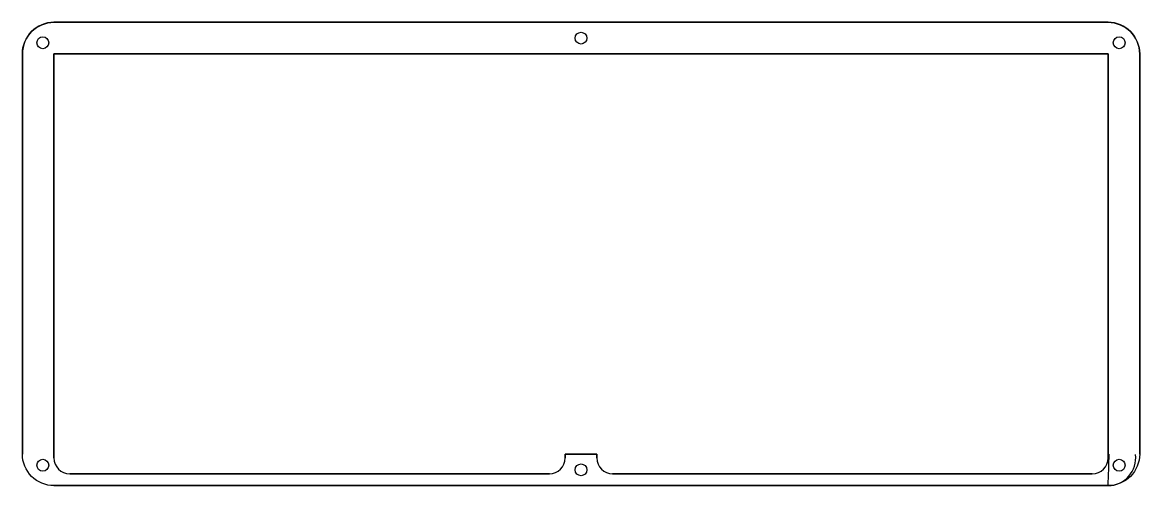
# Model space of a CAD drawing. Header units: millimetres. Extents: x -3 to 280, y -114 to 3.
import ezdxf

# ---------------------------------------------------------------- set-up
doc = ezdxf.new("R2010")
doc.units = ezdxf.units.MM
doc.layers.get('0').update_dxf_attribs({"linetype": 'CONTINUOUS'})

msp = doc.modelspace()

# ---------------------------------------------------------------- linework, layer by layer
for p, q in [((271.8, 2.91), (5.1, 2.91)), ((271.8, 2.91), (5.1, 2.91)), ((-2.9, -5.09), (-2.9, -106.34)), ((-2.9, -5.09), (-2.9, -106.34)), ((5.1, -107.34), (5.1, -5.09)), ((5.1, -5.09), (271.8, -5.09)), ((5.1, -5.09), (271.8, -5.09)), ((5.1, -107.34), (5.1, -5.09)), ((5.1, -5.09), (5.1, -107.34)), ((271.8, -5.09), (5.1, -5.09)), ((271.8, -5.09), (271.8, -107.34)), ((271.8, -5.09), (271.8, -107.34)), ((271.8, -107.34), (271.8, -5.09)), ((279.8, -106.34), (279.8, -5.09)), ((279.8, -106.34), (279.8, -5.09)), ((142.45, -106.34), (134.45, -106.34)), ((142.45, -106.34), (134.45, -106.34)), ((134.45, -106.34), (134.45, -107.34)), ((134.45, -106.34), (134.45, -107.34)), ((134.45, -107.34), (134.45, -106.34)), ((134.45, -106.34), (142.45, -106.34)), ((142.45, -107.34), (142.45, -106.34)), ((142.45, -107.34), (142.45, -106.34)), ((142.45, -106.34), (142.45, -107.34)), ((130.45, -111.34), (9.1, -111.34)), ((130.45, -111.34), (9.1, -111.34)), ((9.1, -111.34), (130.45, -111.34)), ((267.8, -111.34), (146.45, -111.34)), ((267.8, -111.34), (146.45, -111.34)), ((146.45, -111.34), (267.8, -111.34)), ((5.1, -114.34), (271.8, -114.34)), ((5.1, -114.34), (271.8, -114.34))]:
    msp.add_line(p, q)
msp.add_lwpolyline([(5.1, -114.34, -0.414214), (-2.9, -106.34), (-2.9, -5.09, -0.414214), (5.1, 2.91), (271.8, 2.91, -0.414214), (279.8, -5.09), (279.8, -106.34, -0.414214), (271.8, -114.34)], format="xyb", close=True)
for centre in [(138.45, -1.09), (138.45, -1.09), (138.45, -1.09), (2.27, -2.26), (2.27, -2.26), (2.27, -2.26), (274.62, -2.26), (274.62, -2.26), (274.62, -2.26), (2.27, -109.17), (2.27, -109.17), (2.27, -109.17), (138.45, -110.34), (138.45, -110.34), (138.45, -110.34), (274.62, -109.17), (274.62, -109.17), (274.62, -109.17)]:
    msp.add_circle(centre, 1.5)
for centre, radius, start, end in [((5.1, -5.09), 8, 90, 180), ((5.1, -5.09), 8, 90, 180), ((271.8, -5.09), 8, 0, 90), ((271.8, -5.09), 8, 0, 90), ((9.1, -107.34), 4, 180, 270), ((9.1, -107.34), 4, 180, 270), ((9.1, -107.34), 4, 180, 270), ((130.45, -107.34), 4, 270, 360), ((130.45, -107.34), 4, 270, 360), ((130.45, -107.34), 4, -90, 0), ((146.45, -107.34), 4, 180, 270), ((146.45, -107.34), 4, 180, 270), ((146.45, -107.34), 4, 180, 270), ((267.8, -107.34), 4, -90, 0), ((267.8, -107.34), 4, -90, 0), ((267.8, -107.34), 4, -90, 0), ((142.45, -106.34), 129.6, -3.5391, 0), ((271.8, -107.34), 7, -90, 7.125)]:
    msp.add_arc(centre, radius, start, end)

doc.saveas('drawing.dxf')
